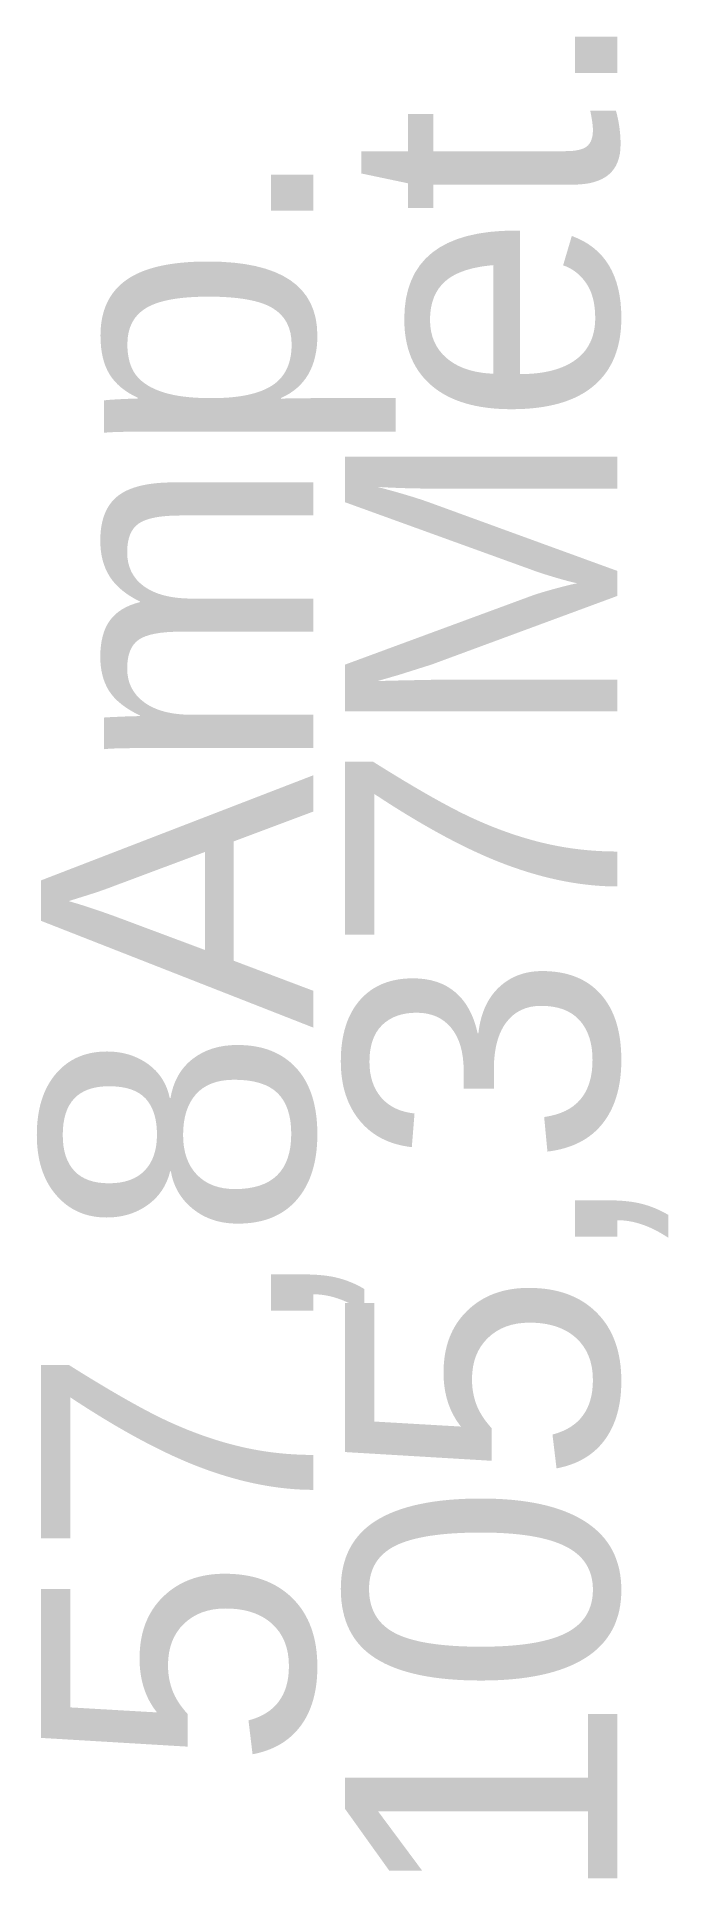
# Model space of a CAD drawing. Extents: x 99.49 to 101.8, y 1.61 to 8.37.
import ezdxf
from ezdxf.enums import TextEntityAlignment as Align

# ---------------------------------------------------------------- set-up
doc = ezdxf.new("R2010")
doc.units = 0
doc.header["$MEASUREMENT"] = 0
doc.layers.add('Aansluiting LS K03', color=3, linetype='Continuous')
doc.styles.add('TECHBASE_ARIAL_NOVA_LIGHT', font='')
doc.styles.get('TECHBASE_ARIAL_NOVA_LIGHT').set_extended_font_data('Arial Nova Light')

msp = doc.modelspace()

# ---------------------------------------------------------------- texts
at = {"layer": 'Aansluiting LS K03', "style": 'TECHBASE_ARIAL_NOVA_LIGHT'}
for s, p in [('105,37Met.', (101.1151, 5)), ('57,8Amp.', (100, 5))]:
    msp.add_text(s, height=1, rotation=90, dxfattribs=at).set_placement(p, align=Align.MIDDLE_CENTER)

doc.saveas('drawing.dxf')
